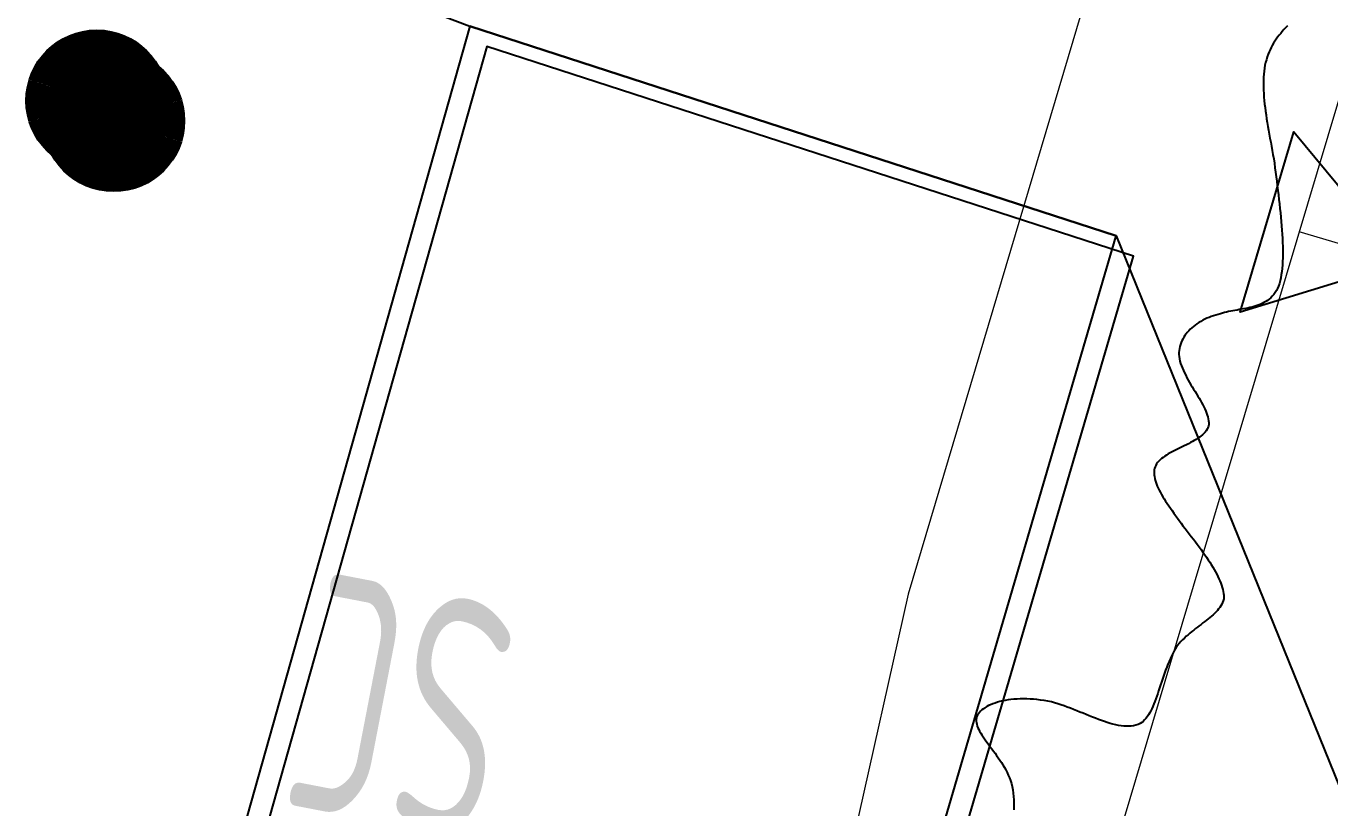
# Model space of a CAD drawing. Header units: metres. Extents: x 507649 to 508899, y 6966965 to 6967377.
# Drawn here: x 507941.61 to 507944.382, y 6967154.441 to 6967156.104 of the extents above; entities that cross this region are included whole.
import ezdxf

# ---------------------------------------------------------------- set-up
doc = ezdxf.new("R2010")
doc.units = ezdxf.units.M
doc.header["$PDMODE"] = 1
for name, color, linetype in [('C_TEXT_2.5', 7, 'Continuous'), ('mga2020bdy', 252, 'Continuous'), ('mga2020STR_SURFACES', 252, 'Continuous'), ('mga2020VEG_TREE', 252, 'Continuous'), ('STR_SURFACES', 252, 'Continuous'), ('VEG_TREE', 252, 'Continuous'), ('W_FEAT', 252, 'Continuous')]:
    doc.layers.add(name, color=color, linetype=linetype)
for name, color, linetype, lineweight in [('RW_FEAT', 252, 'Continuous', 0), ('RW_UG_PIPES', 252, 'EXISTING_WAT_RECYCLED', 0), ('W_AG_PIPES_N', 252, 'EXISTING_WATER', 0)]:
    doc.layers.add(name, color=color, linetype=linetype, lineweight=lineweight)
doc.styles.get("Standard").update_dxf_attribs({"font": 'ARIALN.TTF'})
doc.styles.add('Style-INTL_ISO_EQUAL', font='ISOCP.shx')
doc.linetypes.add('EXISTING_WAT_RECYCLED', pattern='A,2,-2,2,-2,2,-2,["R",Standard,S=2.5,R=0,X=0,Y=-1.25],-4.4,2,-2,2,-2', length=24.4)
doc.linetypes.add('EXISTING_WATER', pattern='A,2,-2,2,-2,2,-2,["W",Standard,S=2.5,R=0,X=0,Y=-1.25],-4.4,2,-2,2,-2', length=24.4)

# ---------------------------------------------------------------- blocks, each defined once
blk = doc.blocks.new('BAC V TREE')
for p, q in [((16.1745, 0.8948), (16.1539, 0.868)), ((16.1959, 0.9213), (16.1745, 0.8948)), ((16.218, 0.9477), (16.1959, 0.9213)), ((16.2408, 0.9739), (16.218, 0.9477)), ((16.2641, 1.0001), (16.2408, 0.9739)), ((16.2879, 1.0264), (16.2641, 1.0001)), ((-0.3804, 0.7183), (-0.4161, 0.6991)), ((-0.3435, 0.7359), (-0.3804, 0.7183)), ((-0.3055, 0.7517), (-0.3435, 0.7359)), ((-0.2662, 0.7659), (-0.3055, 0.7517)), ((-0.2258, 0.7783), (-0.2662, 0.7659)), ((-0.1844, 0.7889), (-0.2258, 0.7783)), ((-0.1419, 0.7977), (-0.1844, 0.7889)), ((-0.0984, 0.8046), (-0.1419, 0.7977)), ((-0.054, 0.8095), (-0.0984, 0.8046)), ((-0.0086, 0.8125), (-0.054, 0.8095)), ((0.0377, 0.8134), (-0.0086, 0.8125)), ((0.077, 0.8104), (0.0377, 0.8134)), ((0.116, 0.8054), (0.077, 0.8104)), ((0.1545, 0.7984), (0.116, 0.8054)), ((0.1926, 0.7896), (0.1545, 0.7984)), ((0.2302, 0.7789), (0.1926, 0.7896)), ((0.2672, 0.7664), (0.2302, 0.7789)), ((0.3035, 0.7522), (0.2672, 0.7664)), ((0.3391, 0.7362), (0.3035, 0.7522)), ((0.3739, 0.7186), (0.3391, 0.7362)), ((0.4078, 0.6994), (0.3739, 0.7186)), ((16.0648, 0.7276), (16.0502, 0.6977)), ((16.0805, 0.7569), (16.0648, 0.7276)), ((16.0974, 0.7854), (16.0805, 0.7569)), ((16.1153, 0.8134), (16.0974, 0.7854)), ((16.1341, 0.8409), (16.1153, 0.8134)), ((16.1539, 0.868), (16.1341, 0.8409)), ((-0.6021, 0.5527), (-0.6281, 0.5235)), ((-0.5746, 0.5806), (-0.6021, 0.5527)), ((-0.5457, 0.6072), (-0.5746, 0.5806)), ((-0.5153, 0.6324), (-0.5457, 0.6072)), ((-0.4836, 0.6561), (-0.5153, 0.6324)), ((-0.4505, 0.6784), (-0.4836, 0.6561)), ((-0.4161, 0.6991), (-0.4505, 0.6784)), ((0.4409, 0.6786), (0.4078, 0.6994)), ((0.4729, 0.6563), (0.4409, 0.6786)), ((0.5039, 0.6326), (0.4729, 0.6563)), ((0.5338, 0.6073), (0.5039, 0.6326)), ((0.5626, 0.5807), (0.5338, 0.6073)), ((0.59, 0.5528), (0.5626, 0.5807)), ((0.6162, 0.5235), (0.59, 0.5528)), ((15.9998, 0.5614), (15.9896, 0.5232)), ((16.0115, 0.5988), (15.9998, 0.5614)), ((16.0249, 0.6354), (16.0115, 0.5988)), ((16.0369, 0.667), (16.0249, 0.6354)), ((16.0502, 0.6977), (16.0369, 0.667)), ((-0.7342, 0.3594), (-0.7504, 0.3233)), ((-0.7163, 0.3944), (-0.7342, 0.3594)), ((-0.6966, 0.4284), (-0.7163, 0.3944)), ((-0.6754, 0.4613), (-0.6966, 0.4284)), ((-0.6525, 0.493), (-0.6754, 0.4613)), ((-0.6281, 0.5235), (-0.6525, 0.493)), ((0.641, 0.493), (0.6162, 0.5235)), ((0.6644, 0.4613), (0.641, 0.493)), ((0.6863, 0.4285), (0.6644, 0.4613)), ((0.7066, 0.3945), (0.6863, 0.4285)), ((0.7253, 0.3594), (0.7066, 0.3945)), ((0.7423, 0.3233), (0.7253, 0.3594)), ((15.9639, 0.3622), (15.9608, 0.32)), ((15.9682, 0.4037), (15.9639, 0.3622)), ((15.9739, 0.4443), (15.9682, 0.4037)), ((15.981, 0.4842), (15.9739, 0.4443)), ((15.9896, 0.5232), (15.981, 0.4842)), ((-0.7882, 0.2093), (-0.7971, 0.1696)), ((-0.7774, 0.2482), (-0.7882, 0.2093)), ((-0.7648, 0.2862), (-0.7774, 0.2482)), ((-0.7504, 0.3233), (-0.7648, 0.2862)), ((0.7575, 0.2863), (0.7423, 0.3233)), ((0.7709, 0.2482), (0.7575, 0.2863)), ((0.7824, 0.2093), (0.7709, 0.2482)), ((0.792, 0.1696), (0.7824, 0.2093)), ((15.959, 0.2769), (15.9584, 0.2331)), ((15.9584, 0.2331), (15.9589, 0.1885)), ((15.9589, 0.1885), (15.9604, 0.1432)), ((15.9608, 0.32), (15.959, 0.2769)), ((-0.8092, 0.0878), (-0.8123, 0.0457)), ((-0.8123, 0.0457), (-0.8113, -0.0008)), ((-0.8041, 0.1291), (-0.8092, 0.0878)), ((-0.7971, 0.1696), (-0.8041, 0.1291)), ((0.7996, 0.1291), (0.792, 0.1696)), ((0.805, 0.0878), (0.7996, 0.1291)), ((0.8084, 0.0457), (0.805, 0.0878)), ((0.8095, 0.0031), (0.8084, 0.0457)), ((15.9604, 0.1432), (15.9629, 0.0971)), ((15.9629, 0.0971), (15.9664, 0.0502)), ((15.9664, 0.0502), (15.9707, 0.0026)), ((15.9707, 0.0026), (15.9759, -0.0458)), ((-0.8113, -0.0008), (-0.8084, -0.0465)), ((-0.8084, -0.0465), (-0.8034, -0.0912)), ((-0.8034, -0.0912), (-0.7965, -0.1349)), ((-0.7965, -0.1349), (-0.7878, -0.1776)), ((-0.7878, -0.1776), (-0.7771, -0.2192)), ((0.7823, -0.2032), (0.7919, -0.1635)), ((0.7919, -0.1635), (0.7995, -0.1229)), ((0.7995, -0.1229), (0.805, -0.0816)), ((0.805, -0.0816), (0.8084, -0.0396)), ((15.9759, -0.0458), (15.9818, -0.0949)), ((15.9818, -0.0949), (15.9884, -0.1447)), ((15.9884, -0.1447), (15.9956, -0.1952)), ((-0.7771, -0.2192), (-0.7647, -0.2598)), ((-0.7647, -0.2598), (-0.7506, -0.2992)), ((-0.7506, -0.2992), (-0.7347, -0.3374)), ((-0.7347, -0.3374), (-0.7171, -0.3745)), ((0.7053, -0.3883), (0.7243, -0.3533)), ((0.7243, -0.3533), (0.7416, -0.3172)), ((0.7416, -0.3172), (0.757, -0.2801)), ((0.757, -0.2801), (0.7706, -0.2421)), ((0.7706, -0.2421), (0.7823, -0.2032)), ((15.9956, -0.1952), (16.0034, -0.2464)), ((16.0034, -0.2464), (16.0117, -0.2984)), ((16.0117, -0.2984), (16.0205, -0.351)), ((16.0205, -0.351), (16.0297, -0.4043)), ((-0.7171, -0.3745), (-0.698, -0.4103)), ((-0.698, -0.4103), (-0.6772, -0.4448)), ((-0.6772, -0.4448), (-0.655, -0.478)), ((-0.655, -0.478), (-0.6312, -0.5098)), ((-0.6312, -0.5098), (-0.606, -0.5403)), ((0.5856, -0.5466), (0.6126, -0.5173)), ((0.6126, -0.5173), (0.6382, -0.4868)), ((0.6382, -0.4868), (0.6621, -0.4551)), ((0.6621, -0.4551), (0.6845, -0.4223)), ((0.6845, -0.4223), (0.7053, -0.3883)), ((16.0297, -0.4043), (16.0392, -0.4583)), ((16.0392, -0.4583), (16.049, -0.513)), ((16.049, -0.513), (16.059, -0.5684)), ((-0.606, -0.5403), (-0.5794, -0.5693)), ((-0.5794, -0.5693), (-0.5515, -0.5968)), ((-0.5515, -0.5968), (-0.5223, -0.6229)), ((-0.5223, -0.6229), (-0.4918, -0.6474)), ((-0.4918, -0.6474), (-0.4601, -0.6703)), ((-0.4601, -0.6703), (-0.4272, -0.6916)), ((-0.4272, -0.6916), (-0.3933, -0.7112)), ((-0.3933, -0.7112), (-0.3582, -0.7292)), ((0.3232, -0.7297), (0.36, -0.7122)), ((0.36, -0.7122), (0.3958, -0.693)), ((0.3958, -0.693), (0.4305, -0.6723)), ((0.4305, -0.6723), (0.464, -0.65)), ((0.464, -0.65), (0.4963, -0.6262)), ((0.4963, -0.6262), (0.5274, -0.6011)), ((0.5274, -0.6011), (0.5572, -0.5745)), ((0.5572, -0.5745), (0.5856, -0.5466)), ((16.059, -0.5684), (16.0691, -0.6244)), ((16.0691, -0.6244), (16.0794, -0.6811)), ((16.0794, -0.6811), (16.0896, -0.7384)), ((-0.3582, -0.7292), (-0.3221, -0.7454)), ((-0.3221, -0.7454), (-0.2851, -0.7598)), ((-0.2851, -0.7598), (-0.2471, -0.7725)), ((-0.2471, -0.7725), (-0.2082, -0.7833)), ((-0.2082, -0.7833), (-0.1684, -0.7922)), ((-0.1684, -0.7922), (-0.1279, -0.7992)), ((-0.1279, -0.7992), (-0.0866, -0.8042)), ((-0.0866, -0.8042), (-0.0446, -0.8073)), ((-0.0446, -0.8073), (-0.0011, -0.8064)), ((-0.0011, -0.8064), (0.0418, -0.8034)), ((0.0418, -0.8034), (0.0842, -0.7985)), ((0.0842, -0.7985), (0.1259, -0.7916)), ((0.1259, -0.7916), (0.167, -0.7828)), ((0.167, -0.7828), (0.2073, -0.7722)), ((0.2073, -0.7722), (0.2468, -0.7598)), ((0.2468, -0.7598), (0.2855, -0.7456)), ((0.2855, -0.7456), (0.3232, -0.7297)), ((16.0896, -0.7384), (16.0999, -0.7963)), ((16.0999, -0.7963), (16.11, -0.8549)), ((16.11, -0.8549), (16.1177, -0.9168)), ((16.1177, -0.9168), (16.1254, -0.9789)), ((16.1254, -0.9789), (16.1331, -1.0412)), ((16.1331, -1.0412), (16.1409, -1.1034)), ((16.1409, -1.1034), (16.1486, -1.1657)), ((16.1486, -1.1657), (16.1562, -1.2279)), ((16.1562, -1.2279), (16.1637, -1.2899)), ((16.1637, -1.2899), (16.171, -1.3516)), ((16.171, -1.3516), (16.178, -1.4131)), ((16.178, -1.4131), (16.1847, -1.4742)), ((16.1847, -1.4742), (16.191, -1.5348)), ((16.191, -1.5348), (16.197, -1.5949)), ((16.197, -1.5949), (16.2025, -1.6543)), ((16.2025, -1.6543), (16.2075, -1.7131)), ((16.2075, -1.7131), (16.212, -1.7712)), ((16.212, -1.7712), (16.2158, -1.8284)), ((16.2158, -1.8284), (16.219, -1.8847)), ((16.219, -1.8847), (16.2215, -1.9401)), ((16.2215, -1.9401), (16.2233, -1.9944)), ((16.2233, -1.9944), (16.2243, -2.0476)), ((16.2244, -2.0996), (16.2236, -2.1503)), ((16.2243, -2.0476), (16.2244, -2.0996)), ((16.2153, -2.2942), (16.2105, -2.3392)), ((16.2191, -2.2477), (16.2153, -2.2942)), ((16.2219, -2.1997), (16.2191, -2.2477)), ((16.2236, -2.1503), (16.2219, -2.1997)), ((16.1887, -2.464), (16.179, -2.502)), ((16.1972, -2.4242), (16.1887, -2.464)), ((16.2044, -2.3825), (16.1972, -2.4242)), ((16.2105, -2.3392), (16.2044, -2.3825)), ((16.08, -2.6743), (16.059, -2.6953)), ((16.0999, -2.6513), (16.08, -2.6743)), ((16.1187, -2.6264), (16.0999, -2.6513)), ((16.1364, -2.5992), (16.1187, -2.6264)), ((16.1528, -2.5699), (16.1364, -2.5992)), ((16.1678, -2.5381), (16.1528, -2.5699)), ((16.179, -2.502), (16.1678, -2.5381)), ((15.6881, -2.8488), (15.6587, -2.8541)), ((15.7175, -2.8432), (15.6881, -2.8488)), ((15.7466, -2.8372), (15.7175, -2.8432)), ((15.7755, -2.8308), (15.7466, -2.8372)), ((15.8041, -2.8237), (15.7755, -2.8308)), ((15.8323, -2.8159), (15.8041, -2.8237)), ((15.8601, -2.8073), (15.8323, -2.8159)), ((15.8874, -2.7977), (15.8601, -2.8073)), ((15.9141, -2.7871), (15.8874, -2.7977)), ((15.9401, -2.7754), (15.9141, -2.7871)), ((15.9655, -2.7623), (15.9401, -2.7754)), ((15.9902, -2.7479), (15.9655, -2.7623)), ((16.014, -2.732), (15.9902, -2.7479)), ((16.0369, -2.7145), (16.014, -2.732)), ((16.059, -2.6953), (16.0369, -2.7145)), ((15.1014, -3.0205), (15.075, -3.0365)), ((15.1287, -3.0054), (15.1014, -3.0205)), ((15.1567, -2.991), (15.1287, -3.0054)), ((15.1855, -2.9775), (15.1567, -2.991)), ((15.215, -2.9649), (15.1855, -2.9775)), ((15.2451, -2.9532), (15.215, -2.9649)), ((15.2758, -2.9424), (15.2451, -2.9532)), ((15.307, -2.9325), (15.2758, -2.9424)), ((15.3386, -2.9236), (15.307, -2.9325)), ((15.3707, -2.9156), (15.3386, -2.9236)), ((15.398, -2.9071), (15.3707, -2.9156)), ((15.4258, -2.8994), (15.398, -2.9071)), ((15.4541, -2.8924), (15.4258, -2.8994)), ((15.4827, -2.886), (15.4541, -2.8924)), ((15.5116, -2.8801), (15.4827, -2.886)), ((15.5408, -2.8746), (15.5116, -2.8801)), ((15.5701, -2.8693), (15.5408, -2.8746)), ((15.5996, -2.8642), (15.5701, -2.8693)), ((15.6291, -2.8592), (15.5996, -2.8642)), ((15.6587, -2.8541), (15.6291, -2.8592)), ((14.9004, -3.1919), (14.884, -3.2144)), ((14.9182, -3.1699), (14.9004, -3.1919)), ((14.9372, -3.1487), (14.9182, -3.1699)), ((14.9574, -3.1282), (14.9372, -3.1487)), ((14.9788, -3.1083), (14.9574, -3.1282)), ((15.0013, -3.0892), (14.9788, -3.1083)), ((15.0249, -3.0709), (15.0013, -3.0892)), ((15.0495, -3.0533), (15.0249, -3.0709)), ((15.075, -3.0365), (15.0495, -3.0533)), ((14.8161, -3.3628), (14.8104, -3.3895)), ((14.8235, -3.3366), (14.8161, -3.3628)), ((14.8325, -3.311), (14.8235, -3.3366)), ((14.8431, -3.2859), (14.8325, -3.311)), ((14.8553, -3.2615), (14.8431, -3.2859)), ((14.8689, -3.2377), (14.8553, -3.2615)), ((14.884, -3.2144), (14.8689, -3.2377)), ((14.8043, -3.4444), (14.804, -3.4726)), ((14.804, -3.4726), (14.8056, -3.5013)), ((14.8064, -3.4167), (14.8043, -3.4444)), ((14.8056, -3.5013), (14.8092, -3.5304)), ((14.8104, -3.3895), (14.8064, -3.4167)), ((14.8092, -3.5304), (14.8172, -3.563)), ((14.8172, -3.563), (14.8269, -3.5955)), ((14.8269, -3.5955), (14.8382, -3.6281)), ((14.8382, -3.6281), (14.8509, -3.6606)), ((14.8509, -3.6606), (14.8648, -3.6931)), ((14.8648, -3.6931), (14.8798, -3.7255)), ((14.8798, -3.7255), (14.8959, -3.7578)), ((14.8959, -3.7578), (14.9127, -3.7901)), ((14.9127, -3.7901), (14.9303, -3.8221)), ((14.9303, -3.8221), (14.9484, -3.8541)), ((14.9484, -3.8541), (14.967, -3.8858)), ((14.967, -3.8858), (14.9858, -3.9174)), ((14.9858, -3.9174), (15.0048, -3.9488)), ((15.0048, -3.9488), (15.0237, -3.9799)), ((15.0237, -3.9799), (15.0425, -4.0108)), ((15.0425, -4.0108), (15.061, -4.0414)), ((15.061, -4.0414), (15.0791, -4.0717)), ((15.0791, -4.0717), (15.0966, -4.1017)), ((15.0966, -4.1017), (15.1134, -4.1313)), ((15.1134, -4.1313), (15.1294, -4.1606)), ((15.1294, -4.1606), (15.1443, -4.1896)), ((15.1443, -4.1896), (15.1581, -4.2181)), ((15.1581, -4.2181), (15.1707, -4.2462)), ((15.1707, -4.2462), (15.1818, -4.2739)), ((15.1818, -4.2739), (15.1914, -4.3011)), ((15.1914, -4.3011), (15.1992, -4.3279)), ((15.1992, -4.3279), (15.2053, -4.3541)), ((15.2081, -4.4538), (15.1998, -4.4753)), ((15.2053, -4.3541), (15.2093, -4.3799)), ((15.2109, -4.4297), (15.2081, -4.4538)), ((15.2093, -4.3799), (15.2112, -4.4051)), ((15.2112, -4.4051), (15.2109, -4.4297)), ((15.0381, -4.6353), (15.013, -4.6503)), ((15.0621, -4.6199), (15.0381, -4.6353)), ((15.0849, -4.604), (15.0621, -4.6199)), ((15.1064, -4.5876), (15.0849, -4.604)), ((15.1265, -4.5707), (15.1064, -4.5876)), ((15.1449, -4.5531), (15.1265, -4.5707)), ((15.1616, -4.5348), (15.1449, -4.5531)), ((15.1764, -4.5158), (15.1616, -4.5348)), ((15.1892, -4.496), (15.1764, -4.5158)), ((15.1998, -4.4753), (15.1892, -4.496)), ((14.7094, -4.8047), (14.6829, -4.8192)), ((14.7365, -4.7904), (14.7094, -4.8047)), ((14.7642, -4.7764), (14.7365, -4.7904)), ((14.7922, -4.7625), (14.7642, -4.7764)), ((14.8205, -4.7487), (14.7922, -4.7625)), ((14.8489, -4.735), (14.8205, -4.7487)), ((14.8772, -4.7212), (14.8489, -4.735)), ((14.9053, -4.7074), (14.8772, -4.7212)), ((14.9331, -4.6935), (14.9053, -4.7074)), ((14.9604, -4.6793), (14.9331, -4.6935)), ((14.9871, -4.665), (14.9604, -4.6793)), ((15.013, -4.6503), (14.9871, -4.665)), ((14.487, -4.9898), (14.4781, -5.0099)), ((14.4981, -4.9704), (14.487, -4.9898)), ((14.5115, -4.9517), (14.4981, -4.9704)), ((14.5277, -4.933), (14.5115, -4.9517)), ((14.5456, -4.915), (14.5277, -4.933)), ((14.5652, -4.8977), (14.5456, -4.915)), ((14.5863, -4.8811), (14.5652, -4.8977)), ((14.6088, -4.8649), (14.5863, -4.8811)), ((14.6325, -4.8493), (14.6088, -4.8649)), ((14.6572, -4.834), (14.6325, -4.8493)), ((14.6829, -4.8192), (14.6572, -4.834)), ((14.4641, -5.0743), (14.4635, -5.0971)), ((14.4635, -5.0971), (14.4647, -5.1205)), ((14.4668, -5.0522), (14.4641, -5.0743)), ((14.4647, -5.1205), (14.4677, -5.1446)), ((14.4714, -5.0307), (14.4668, -5.0522)), ((14.4677, -5.1446), (14.4725, -5.1693)), ((14.4781, -5.0099), (14.4714, -5.0307)), ((14.4725, -5.1693), (14.479, -5.1947)), ((14.479, -5.1947), (14.4871, -5.2206)), ((14.4871, -5.2206), (14.4968, -5.2471)), ((14.4968, -5.2471), (14.5079, -5.2743)), ((14.5079, -5.2743), (14.5204, -5.302)), ((14.5204, -5.302), (14.5343, -5.3303)), ((14.5343, -5.3303), (14.5495, -5.3591)), ((14.5495, -5.3591), (14.5659, -5.3885)), ((14.5659, -5.3885), (14.5834, -5.4185)), ((14.5834, -5.4185), (14.6021, -5.4489)), ((14.6021, -5.4489), (14.6217, -5.48)), ((14.6217, -5.48), (14.6423, -5.5115)), ((14.6423, -5.5115), (14.6637, -5.5435)), ((14.6637, -5.5435), (14.686, -5.576)), ((14.686, -5.576), (14.709, -5.609)), ((14.709, -5.609), (14.7327, -5.6425)), ((14.7327, -5.6425), (14.757, -5.6765)), ((14.757, -5.6765), (14.7819, -5.7109)), ((14.7819, -5.7109), (14.8072, -5.7458)), ((14.8072, -5.7458), (14.8329, -5.7811)), ((14.8329, -5.7811), (14.859, -5.8169)), ((14.859, -5.8169), (14.8878, -5.8533)), ((14.8878, -5.8533), (14.9165, -5.8898)), ((14.9165, -5.8898), (14.9448, -5.9261)), ((14.9448, -5.9261), (14.9729, -5.9624)), ((14.9729, -5.9624), (15.0006, -5.9986)), ((15.0006, -5.9986), (15.0279, -6.0346)), ((15.0279, -6.0346), (15.0547, -6.0705)), ((15.0547, -6.0705), (15.0809, -6.1062)), ((15.0809, -6.1062), (15.1066, -6.1417)), ((15.1066, -6.1417), (15.1317, -6.177)), ((15.1317, -6.177), (15.156, -6.212)), ((15.156, -6.212), (15.1797, -6.2467)), ((15.1797, -6.2467), (15.2025, -6.2811)), ((15.2025, -6.2811), (15.2245, -6.3151)), ((15.2245, -6.3151), (15.2456, -6.3488)), ((15.2456, -6.3488), (15.2657, -6.3821)), ((15.2657, -6.3821), (15.2848, -6.415)), ((15.2848, -6.415), (15.3029, -6.4474)), ((15.3029, -6.4474), (15.3198, -6.4794)), ((15.3198, -6.4794), (15.3356, -6.5109)), ((15.3356, -6.5109), (15.3502, -6.5418)), ((15.3502, -6.5418), (15.3634, -6.5723)), ((15.3634, -6.5723), (15.3754, -6.6021)), ((15.3754, -6.6021), (15.386, -6.6313)), ((15.386, -6.6313), (15.3951, -6.66)), ((15.3951, -6.66), (15.4028, -6.688)), ((15.4028, -6.688), (15.4089, -6.7153)), ((15.4089, -6.7153), (15.4134, -6.7419)), ((15.4134, -6.7419), (15.4163, -6.7678)), ((15.4163, -6.7678), (15.4175, -6.7929)), ((15.3459, -6.9545), (15.3289, -6.9751)), ((15.3615, -6.9334), (15.3459, -6.9545)), ((15.3757, -6.9117), (15.3615, -6.9334)), ((15.3885, -6.8893), (15.3757, -6.9117)), ((15.3996, -6.8661), (15.3885, -6.8893)), ((15.4091, -6.8422), (15.3996, -6.8661)), ((15.4169, -6.8173), (15.4091, -6.8422)), ((15.4175, -6.7929), (15.4169, -6.8173)), ((15.1572, -7.1279), (15.1326, -7.1466)), ((15.1814, -7.1093), (15.1572, -7.1279)), ((15.2049, -7.0906), (15.1814, -7.1093)), ((15.2278, -7.072), (15.2049, -7.0906)), ((15.2499, -7.0531), (15.2278, -7.072)), ((15.2712, -7.0341), (15.2499, -7.0531)), ((15.2915, -7.0148), (15.2712, -7.0341)), ((15.3108, -6.9951), (15.2915, -7.0148)), ((15.3289, -6.9751), (15.3108, -6.9951)), ((14.9284, -7.3068), (14.9033, -7.3292)), ((14.9537, -7.2851), (14.9284, -7.3068)), ((14.9793, -7.264), (14.9537, -7.2851)), ((15.0051, -7.2434), (14.9793, -7.264)), ((15.0308, -7.2234), (15.0051, -7.2434)), ((15.0566, -7.2037), (15.0308, -7.2234)), ((15.0822, -7.1844), (15.0566, -7.2037)), ((15.1075, -7.1654), (15.0822, -7.1844)), ((15.1326, -7.1466), (15.1075, -7.1654)), ((14.7646, -7.4819), (14.7434, -7.5183)), ((14.7859, -7.454), (14.7646, -7.4819)), ((14.808, -7.4271), (14.7859, -7.454)), ((14.8309, -7.4012), (14.808, -7.4271)), ((14.8545, -7.3763), (14.8309, -7.4012)), ((14.8786, -7.3524), (14.8545, -7.3763)), ((14.9033, -7.3292), (14.8786, -7.3524)), ((14.686, -7.6325), (14.6687, -7.6719)), ((14.7042, -7.5936), (14.686, -7.6325)), ((14.7233, -7.5555), (14.7042, -7.5936)), ((14.7434, -7.5183), (14.7233, -7.5555)), ((14.6064, -7.8332), (14.5922, -7.8739)), ((14.6211, -7.7926), (14.6064, -7.8332)), ((14.6363, -7.7521), (14.6211, -7.7926)), ((14.6521, -7.7118), (14.6363, -7.7521)), ((14.6687, -7.6719), (14.6521, -7.7118)), ((14.5518, -7.9948), (14.5388, -8.0343)), ((14.565, -7.9548), (14.5518, -7.9948)), ((14.5785, -7.9145), (14.565, -7.9548)), ((14.5922, -7.8739), (14.5785, -7.9145)), ((12.4662, -8.2003), (12.4278, -8.2067)), ((12.5059, -8.1951), (12.4662, -8.2003)), ((12.5467, -8.1909), (12.5059, -8.1951)), ((12.5888, -8.1879), (12.5467, -8.1909)), ((12.6319, -8.186), (12.5888, -8.1879)), ((12.6761, -8.1853), (12.6319, -8.186)), ((12.7212, -8.1859), (12.6761, -8.1853)), ((12.7672, -8.1877), (12.7212, -8.1859)), ((12.814, -8.1908), (12.7672, -8.1877)), ((12.8617, -8.1953), (12.814, -8.1908)), ((12.91, -8.2012), (12.8617, -8.1953)), ((12.959, -8.2084), (12.91, -8.2012)), ((14.4871, -8.1856), (14.4739, -8.2211)), ((14.5001, -8.1491), (14.4871, -8.1856)), ((14.5131, -8.1116), (14.5001, -8.1491)), ((14.5259, -8.0733), (14.5131, -8.1116)), ((14.5388, -8.0343), (14.5259, -8.0733)), ((12.0741, -8.3703), (12.0602, -8.3879)), ((12.0901, -8.3532), (12.0741, -8.3703)), ((12.1081, -8.3368), (12.0901, -8.3532)), ((12.1283, -8.321), (12.1081, -8.3368)), ((12.1504, -8.3059), (12.1283, -8.321)), ((12.1744, -8.2915), (12.1504, -8.3059)), ((12.2003, -8.2779), (12.1744, -8.2915)), ((12.2279, -8.2651), (12.2003, -8.2779)), ((12.2573, -8.2531), (12.2279, -8.2651)), ((12.2883, -8.242), (12.2573, -8.2531)), ((12.321, -8.2317), (12.2883, -8.242)), ((12.3551, -8.2224), (12.321, -8.2317)), ((12.3908, -8.214), (12.3551, -8.2224)), ((12.4278, -8.2067), (12.3908, -8.214)), ((13.0086, -8.2171), (12.959, -8.2084)), ((13.0587, -8.2273), (13.0086, -8.2171)), ((13.102, -8.2392), (13.0587, -8.2273)), ((13.1453, -8.2523), (13.102, -8.2392)), ((13.1888, -8.2665), (13.1453, -8.2523)), ((13.2323, -8.2815), (13.1888, -8.2665)), ((13.2758, -8.2973), (13.2323, -8.2815)), ((13.3193, -8.3137), (13.2758, -8.2973)), ((13.3627, -8.3306), (13.3193, -8.3137)), ((13.4059, -8.3478), (13.3627, -8.3306)), ((13.449, -8.3653), (13.4059, -8.3478)), ((13.4919, -8.3828), (13.449, -8.3653)), ((13.5346, -8.4002), (13.4919, -8.3828)), ((14.4022, -8.3788), (14.3863, -8.4056)), ((14.4175, -8.3503), (14.4022, -8.3788)), ((14.4323, -8.3201), (14.4175, -8.3503)), ((14.4465, -8.2885), (14.4323, -8.3201)), ((14.4604, -8.2554), (14.4465, -8.2885)), ((14.4739, -8.2211), (14.4604, -8.2554)), ((12.0324, -8.444), (12.03, -8.4658)), ((12.03, -8.4658), (12.0301, -8.488)), ((12.0301, -8.488), (12.0327, -8.5104)), ((12.0393, -8.4248), (12.0324, -8.444)), ((12.0327, -8.5104), (12.0376, -8.5333)), ((12.0376, -8.5333), (12.0447, -8.5565)), ((12.0486, -8.4061), (12.0393, -8.4248)), ((12.0447, -8.5565), (12.0537, -8.58)), ((12.0602, -8.3879), (12.0486, -8.4061)), ((13.577, -8.4175), (13.5346, -8.4002)), ((13.619, -8.4344), (13.577, -8.4175)), ((13.6607, -8.4508), (13.619, -8.4344)), ((13.7019, -8.4666), (13.6607, -8.4508)), ((13.7427, -8.4817), (13.7019, -8.4666)), ((13.7831, -8.4958), (13.7427, -8.4817)), ((13.8229, -8.5089), (13.7831, -8.4958)), ((13.8621, -8.5209), (13.8229, -8.5089)), ((13.9007, -8.5315), (13.8621, -8.5209)), ((13.9386, -8.5407), (13.9007, -8.5315)), ((13.9758, -8.5483), (13.9386, -8.5407)), ((14.0123, -8.5542), (13.9758, -8.5483)), ((14.0481, -8.5583), (14.0123, -8.5542)), ((14.083, -8.5603), (14.0481, -8.5583)), ((14.117, -8.5602), (14.083, -8.5603)), ((14.1502, -8.5578), (14.117, -8.5602)), ((14.1824, -8.5531), (14.1502, -8.5578)), ((14.2136, -8.5457), (14.1824, -8.5531)), ((14.2438, -8.5357), (14.2136, -8.5457)), ((14.2729, -8.5229), (14.2438, -8.5357)), ((14.2943, -8.5091), (14.2729, -8.5229)), ((14.3145, -8.4928), (14.2943, -8.5091)), ((14.3338, -8.4742), (14.3145, -8.4928)), ((14.3521, -8.4534), (14.3338, -8.4742)), ((14.3696, -8.4305), (14.3521, -8.4534)), ((14.3863, -8.4056), (14.3696, -8.4305)), ((12.0537, -8.58), (12.0646, -8.604)), ((12.0646, -8.604), (12.0772, -8.6284)), ((12.0772, -8.6284), (12.0913, -8.6532)), ((12.0913, -8.6532), (12.1069, -8.6785)), ((12.1069, -8.6785), (12.1238, -8.7042)), ((12.1238, -8.7042), (12.1418, -8.7304)), ((12.1418, -8.7304), (12.1608, -8.7571)), ((12.1608, -8.7571), (12.1807, -8.7843)), ((12.1807, -8.7843), (12.2013, -8.8121)), ((12.2013, -8.8121), (12.2224, -8.8404)), ((12.2224, -8.8404), (12.244, -8.8692)), ((12.244, -8.8692), (12.2659, -8.8987)), ((12.2659, -8.8987), (12.2879, -8.9287)), ((12.2879, -8.9287), (12.3099, -8.9593)), ((12.3099, -8.9593), (12.3317, -8.9906)), ((12.3317, -8.9906), (12.3533, -9.0225)), ((12.3533, -9.0225), (12.3744, -9.0551)), ((12.3744, -9.0551), (12.395, -9.0884)), ((12.395, -9.0884), (12.4149, -9.1223)), ((12.4149, -9.1223), (12.4339, -9.157)), ((12.4339, -9.157), (12.4518, -9.1924)), ((12.4518, -9.1924), (12.4687, -9.2285)), ((12.4687, -9.2285), (12.4842, -9.2654)), ((12.4842, -9.2654), (12.4983, -9.3031)), ((12.4983, -9.3031), (12.5109, -9.3415)), ((12.5109, -9.3415), (12.5209, -9.3852)), ((12.5209, -9.3852), (12.529, -9.4294)), ((12.529, -9.4294), (12.5354, -9.4741)), ((12.5354, -9.4741), (12.5401, -9.5193)), ((12.5401, -9.5193), (12.5432, -9.5649)), ((12.5432, -9.5649), (12.5448, -9.6109)), ((12.5448, -9.6109), (12.5449, -9.6572)), ((12.5449, -9.6572), (12.5436, -9.7038))]:
    blk.add_line(p, q)
blk = doc.blocks.new('BAC TRUNK FILLED')
for radius in [0.5, 0.49, 0.48, 0.47, 0.46, 0.45, 0.44, 0.43, 0.42, 0.41, 0.4, 0.39, 0.38, 0.37, 0.36, 0.35, 0.34, 0.33, 0.32, 0.31, 0.3, 0.29, 0.28, 0.27, 0.26, 0.25, 0.24, 0.23, 0.22, 0.21, 0.2, 0.19, 0.18, 0.17, 0.16, 0.15, 0.14, 0.13, 0.12, 0.11, 0.1, 0.09, 0.08, 0.07, 0.06, 0.05, 0.04, 0.03, 0.02, 0.01]:
    blk.add_circle((0, 0), radius)
blk = doc.blocks.new('SVW_2')
at = {"layer": 'RW_FEAT'}
for p, q in [((0.7868, 0.4399), (-0.1034, 0.8954)), ((-0.1034, 0.8954), (0.1035, -0.8953)), ((-0.7867, -0.4399), (0.7868, 0.4399)), ((0.1035, -0.8953), (-0.7867, -0.4399))]:
    blk.add_line(p, q, dxfattribs=at)
at = {"layer": 'RW_FEAT', "style": 'Style-INTL_ISO_EQUAL', "width": 0.65}
blk.add_text('SC', height=1, rotation=62.9, dxfattribs=at).set_placement((1.8635, 0.6401))
blk = doc.blocks.new('W-SV_1')
at = {"layer": 'W_FEAT', "flags": 128}
for points in [[(0, 0), (-0.0413, 0.3582), (0.3147, 0.176)], [(0, 0), (0.0414, -0.3581), (-0.3147, -0.1759)]]:
    blk.add_lwpolyline(points, close=True, dxfattribs=at)
at = {"layer": 'W_FEAT', "style": 'Style-INTL_ISO_EQUAL', "width": 0.65}
blk.add_text('St', height=0.5, rotation=62.9, dxfattribs=at).set_placement((0.6088, -0.1097))
blk = doc.blocks.new('XE_SURVEY')
at = {"layer": 'mga2020bdy'}
blk.add_polyline3d([(507890.6991, 6967200.5784, 5.3095), (507916.0451, 6967160.3304, 5.2208), (507918.9586, 6967158.3503, 5.1842), (507921.6109, 6967157.3619, 5.2196), (507925.1715, 6967156.7219, 5.1425), (507927.9919, 6967156.8294, 5.0971), (507929.8659, 6967159.0704, 5.1017), (507930.6037, 6967161.6034, 5.1104), (507934.4704, 6967159.1919, 4.8395), (507942.553, 6967156.1035, 4.7977), (507943.9279, 6967155.6575, 4.7285), (507945.2571, 6967152.3745, 4.7915), (507945.0707, 6967151.7613, 4.7587), (507943.5281, 6967146.2682, 4.7011), (507941.1505, 6967141.0839, 4.7356), (507939.9757, 6967135.209, 4.7062), (507936.9555, 6967129.1817, 4.8988), (507935.311, 6967122.2392, 4.6675), (507935.9201, 6967120.9196, 4.6501), (507939.9377, 6967112.3649, 2.59), (507942.8976, 6967107.616, 2.489), (507946.3383, 6967102.1153, 2.534)], dxfattribs=at)
at = {"layer": 'mga2020STR_SURFACES'}
blk.add_polyline3d([(507940.1281, 6967147.7867, 4.7947), (507941.516, 6967147.3615, 4.7638), (507942.8552, 6967151.9965, 4.7551), (507943.9279, 6967155.6575, 4.7285), (507942.553, 6967156.1035, 4.7977), (507941.6606, 6967152.9382, 4.7705), (507940.1281, 6967147.7867, 4.7947)], dxfattribs=at)
at = {"layer": 'mga2020VEG_TREE'}
blk.add_point((507941.76, 6967155.9451, 4.6985), dxfattribs=at)
blk.add_point((507941.76, 6967155.9451, 4.6985), dxfattribs=at)
blk.add_point((507941.76, 6967155.9451, 4.6985), dxfattribs=at)
blk.add_point((507941.76, 6967155.9451, 4.6985), dxfattribs=at)
at = {"layer": 'RW_UG_PIPES', "flags": 128}
blk.add_lwpolyline([(507947.406, 6967168.0746), (507945.41, 6967161.3652), (507943.4853, 6967154.8954), (507942.3357, 6967149.7752), (507941.1992, 6967144.2673), (507941.0981, 6967143.7776), (507940.9971, 6967143.2879), (507940.9853, 6967143.1157), (507940.9853, 6967142.6169), (507940.3695, 6967134.1368), (507939.574, 6967127.4746), (507939.4467, 6967126.4827), (507939.5215, 6967125.8773), (507939.7232, 6967125.3803), (507944.2263, 6967117.7106), (507947.2903, 6967112.5519), (507950.3543, 6967107.3933), (507950.8649, 6967106.5335), (507951.0647, 6967105.8804), (507951.08, 6967104.5806), (507950.9991, 6967103.5839), (507950.7999, 6967100.991), (507951.9834, 6967101.8422)], dxfattribs=at)
at = {"layer": 'STR_SURFACES'}
blk.add_polyline3d([(507940.1632, 6967147.7407, 4.7947), (507941.5517, 6967147.3152, 4.7638), (507942.8916, 6967151.9521, 4.7551), (507943.9648, 6967155.6146, 4.7285), (507942.5894, 6967156.0608, 4.7977), (507941.6965, 6967152.8942, 4.7705), (507940.1632, 6967147.7407, 4.7947)], dxfattribs=at)
at = {"layer": 'W_AG_PIPES_N', "flags": 128}
for points in [[(507947.923, 6967167.7497), (507947.0944, 6967164.9732), (507945.6645, 6967160.1821), (507944.0915, 6967154.9118), (507943.5747, 6967153.1802), (507942.9957, 6967150.0402), (507921.3914, 6967156.3246), (507918.5214, 6967157.198), (507914.5257, 6967160.1926), (507914.2584, 6967160.6141), (507907.6585, 6967171.2298), (507897.8907, 6967186.9409), (507887.3157, 6967203.9502), (507879.3001, 6967216.6281), (507862.6221, 6967243.3506), (507843.5742, 6967273.8986), (507839.255, 6967280.8829), (507842.1443, 6967293.8616), (507861.1538, 6967305.6471), (507861.476, 6967305.834)], [(507951.7092, 6967102.3087), (507951.4393, 6967102.5917), (507951.3432, 6967104.1978), (507951.3134, 6967104.6969), (507951.1911, 6967105.9604), (507950.9562, 6967106.6112), (507950.6815, 6967107.0734), (507945.5716, 6967115.6692), (507940.2062, 6967124.6949), (507939.9507, 6967125.1247), (507939.7774, 6967125.4163), (507939.5864, 6967125.9097), (507939.5206, 6967126.4886), (507939.597, 6967127.0956), (507939.6579, 6967127.5287), (507940.3121, 6967132.4857), (507940.8538, 6967139.9649), (507941.0205, 6967142.4593), (507941.0538, 6967142.9582), (507941.0761, 6967143.2908), (507941.5616, 6967144.8851), (507941.7073, 6967145.3635), (507943.0182, 6967149.6683), (507944.6205, 6967154.9297), (507944.7942, 6967155.5003), (507944.7857, 6967155.5262), (507944.3167, 6967155.6662)]]:
    blk.add_lwpolyline(points, dxfattribs=at)
at = {"layer": 'mga2020VEG_TREE', "rotation": 0.001583333339407246}
for name, xscale, yscale, zscale in [('BAC V TREE', 0.1554417355589352, 0.1554417355589352, 0.1554417355589352), ('BAC TRUNK FILLED', 0.299876020056, 0.299876020056, 0.299876020056)]:
    blk.add_blockref(name, (507941.76, 6967155.9451, 4.6985), dxfattribs=dict(at, xscale=xscale, yscale=yscale, zscale=zscale))
at = {"layer": 'RW_FEAT', "xscale": 0.4999999999999997, "yscale": 0.4999999999999997, "zscale": 0.4999999999999997, "rotation": 106.1811205228286}
blk.add_blockref('SVW_2', (507943.2402, 6967154.056), dxfattribs=at)
at = {"layer": 'VEG_TREE', "xscale": 0.3, "yscale": 0.3, "zscale": 0.3}
blk.add_blockref('BAC TRUNK FILLED', (507941.796, 6967155.9024, 4.6985), dxfattribs=at)
at = {"layer": 'W_FEAT', "rotation": 280.419925520139}
blk.add_blockref('W-SV_1', (507944.5357, 6967155.6011), dxfattribs=at)

msp = doc.modelspace()

# ---------------------------------------------------------------- block references
at = {"layer": 'C_TEXT_2.5'}
msp.add_blockref('XE_SURVEY', (0, 0), dxfattribs=at)

doc.saveas('drawing.dxf')
